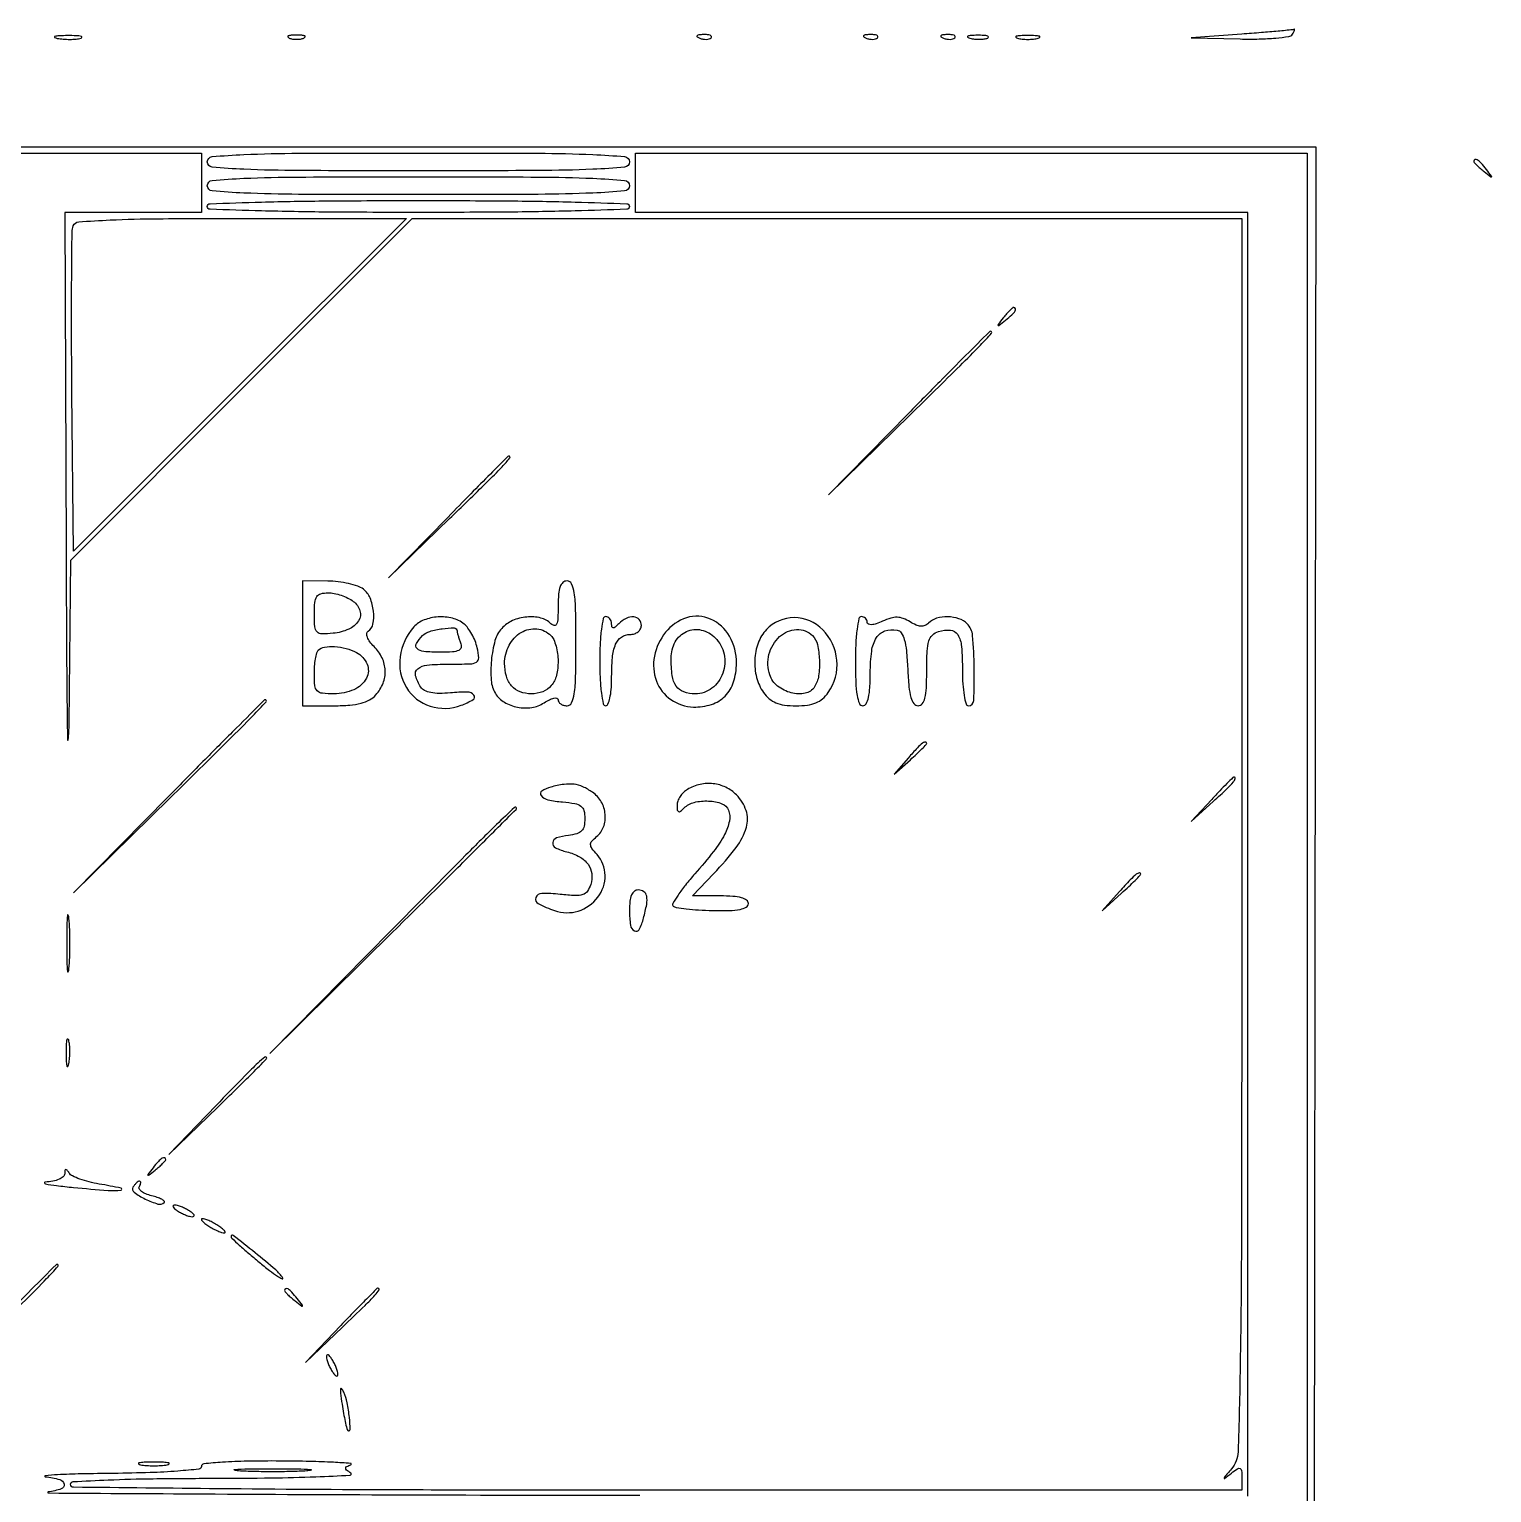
# Model space of a CAD drawing. Extents: x 121 to 921, y 24 to 639.
# Drawn here: x 675.1 to 921, y 383.6 to 629.8 of the extents above; entities that cross this region are included whole.
import ezdxf

# ---------------------------------------------------------------- set-up
doc = ezdxf.new("R2010")
doc.units = 0

msp = doc.modelspace()

# ---------------------------------------------------------------- linework, layer by layer
for points in [[(679.761659, 628.292739, 0.028254), (680.754739, 628.159391, 0.020511), (681.869594, 628.119272, 0.020826), (682.934218, 628.169017, 0.041951), (683.761659, 628.31292, 0.285845), (683.916221, 628.476221, 0.417468), (683.814362, 628.62839, 0.038992), (682.938425, 628.726931, 0.009782), (681.5, 628.747817, 0.008901), (680.071102, 628.715166, 0.053901), (679.339362, 628.605813, 0.67161), (679.319562, 628.45659, 0.082665)], [(718.75, 628.337719, 0.057986), (719.320008, 628.181385, 0.037979), (720, 628.12966, 0.037979), (720.679992, 628.181385, 0.057986), (721.25, 628.337719, 0.174857), (721.459382, 628.525001, 0.447206), (721.398438, 628.693942, 0.078554), (720.89144, 628.810911, 0.017491), (720, 628.842105, 0.017491), (719.10856, 628.810911, 0.078554), (718.601562, 628.693942, 0.447206), (718.540618, 628.525001, 0.174857)], [(787.8125, 628.316886, 0.051402), (788.359369, 628.160852, 0.05415), (788.916927, 628.123424, 0.060344), (789.402231, 628.202593, 0.126455), (789.729167, 628.395833, 0.296942), (789.77538, 628.614691, 0.208169), (789.592839, 628.799335, 0.077125), (789.112848, 628.910055, 0.028489), (788.416667, 628.921053, 0.018894), (787.670344, 628.862007, 0.168741), (787.37858, 628.720685, 0.470617), (787.395823, 628.538436, 0.054073)], [(815.8125, 628.316886, 0.051402), (816.359369, 628.160852, 0.05415), (816.916927, 628.123424, 0.060344), (817.402231, 628.202593, 0.126455), (817.729167, 628.395833, 0.296942), (817.77538, 628.614691, 0.208169), (817.592839, 628.799335, 0.077125), (817.112848, 628.910055, 0.028489), (816.416667, 628.921053, 0.018894), (815.670344, 628.862007, 0.168741), (815.37858, 628.720685, 0.470617), (815.395823, 628.538436, 0.054073)], [(828.8125, 628.316886, 0.051402), (829.359369, 628.160852, 0.05415), (829.916927, 628.123424, 0.060344), (830.402231, 628.202593, 0.126455), (830.729167, 628.395833, 0.296942), (830.77538, 628.614691, 0.208169), (830.592839, 628.799335, 0.077125), (830.112848, 628.910055, 0.028489), (829.416667, 628.921053, 0.018894), (828.670344, 628.862007, 0.168741), (828.37858, 628.720685, 0.470617), (828.395823, 628.538436, 0.054073)], [(833.269032, 628.307009, 0.037336), (834.036634, 628.167106, 0.029507), (834.880008, 628.127736, 0.030339), (835.671085, 628.185595, 0.06278), (836.269032, 628.344063, 0.31318), (836.386009, 628.52287, 0.333666), (836.257153, 628.684921, 0.052471), (835.580113, 628.787295, 0.014395), (834.5, 628.805051, 0.012823), (833.431793, 628.764444, 0.080377), (832.900903, 628.643467, 0.597527), (832.883358, 628.48334, 0.087174)], [(841.25, 628.310674, 0.039571), (842.047266, 628.168469, 0.024357), (843, 628.122029, 0.024357), (843.952734, 628.168469, 0.039571), (844.75, 628.310674, 0.161593), (845.00914, 628.478988, 0.542911), (844.957812, 628.633659, 0.052887), (844.251983, 628.740287, 0.011065), (843, 628.767997, 0.011065), (841.748017, 628.740287, 0.052887), (841.042188, 628.633659, 0.542911), (840.99086, 628.478988, 0.161593)], [(879, 629), (870.5, 628.372606), (878.690983, 628.186303, 0.0112), (881.91706, 628.185201, 0.017515), (884.688635, 628.343585, 0.013126), (886.900816, 628.606649, 0.221681), (887.5, 629, 0.013023), (887.716914, 629.372318, 0.034649), (887.845713, 629.651523, 0.113877), (887.86411, 629.785793, 0.553704), (887.809017, 629.813697, -0.112374), (887.549809, 629.728163, -0.000703), (885.093899, 629.497823, -0.002819), (882.280514, 629.25394, -0.001789)], [(776, 607.5, -0.388096), (775.191532, 606.615299, -0.01194), (769.833333, 606.260563, -0.009416), (760.664637, 606.046013, -0.001141), (740.5, 606, -0.001141), (720.335363, 606.046013, -0.009416), (711.166667, 606.260563, -0.01194), (705.808468, 606.615299, -0.388096), (705, 607.5, -0.388096), (705.808468, 608.384701, -0.01194), (711.166667, 608.739437, -0.009416), (720.335363, 608.953987, -0.001141), (740.5, 609, -0.001141), (760.664637, 608.953987, -0.009416), (769.833333, 608.739437, -0.01194), (775.191532, 608.384701, -0.388096)], [(918, 607.622445, 0.184603), (918.08115, 607.410139, 0.013803), (918.514063, 606.952641, 0.017649), (919.079598, 606.425681, 0.012436), (919.75, 605.872445, 0.001576), (920.879507, 604.99236, 0.377591), (921, 605, 0.377591), (921.00764, 605.120493, 0.001576), (920.127555, 606.25, 0.017685), (919.23668, 607.306759, 0.065617), (918.573889, 607.869516, 0.241985), (918.193395, 607.90695, 0.307699)], [(776, 603.5, -0.388096), (775.191532, 602.615299, -0.01194), (769.833333, 602.260563, -0.009416), (760.664637, 602.046013, -0.001141), (740.5, 602, -0.001141), (720.335363, 602.046013, -0.009416), (711.166667, 602.260563, -0.01194), (705.808468, 602.615299, -0.388096), (705, 603.5, -0.388096), (705.808468, 604.384701, -0.01194), (711.166667, 604.739437, -0.009416), (720.335363, 604.953987, -0.001141), (740.5, 605, -0.001141), (760.664637, 604.953987, -0.009416), (769.833333, 604.739437, -0.01194), (775.191532, 604.384701, -0.388096)], [(776, 600, -0.40435), (775.541355, 599.525588, -0.001408), (766.875, 599.257042, -0.005106), (755.869977, 599.059476, -0.001935), (740.5, 599, -0.001935), (725.130023, 599.059476, -0.005106), (714.125, 599.257042, -0.001408), (705.458645, 599.525588, -0.40435), (705, 600, -0.40435), (705.458645, 600.474412, -0.001408), (714.125, 600.742958, -0.005106), (725.130023, 600.940524, -0.001935), (740.5, 601, -0.001935), (755.869977, 600.940524, -0.005106), (766.875, 600.742958, -0.001408), (775.541355, 600.474412, -0.40435)], [(710.493303, 569.992484), (682.5, 541.984968), (682.233224, 568.727574, -0.00174), (682.166045, 579.069123, -0.002705), (682.187397, 587.986106, -0.000792), (682.260125, 595.731158, -0.089093), (682.451839, 596.73509, -0.29007), (683.366986, 597.416094, -0.007593), (688.670643, 597.734246, -0.00923), (696.701569, 597.945274, -0.001953), (710.711918, 598), (738.486606, 598)], [(838.872445, 581.25, 0.001576), (837.99236, 580.120493, 0.377591), (838, 580, 0.377591), (838.120493, 579.99236, 0.001576), (839.25, 580.872445, 0.017685), (840.306759, 581.76332, 0.065617), (840.869516, 582.426111, 0.241985), (840.90695, 582.806605, 0.307699), (840.622445, 583, 0.184603), (840.410139, 582.91885, 0.013803), (839.952641, 582.485937, 0.017649), (839.425681, 581.920402, 0.012436)], [(822.986106, 565.25), (809.5, 551.5), (823.25, 564.986106, 0.000655), (831.608092, 573.205306, 0.006564), (835.051735, 576.690949, 0.010164), (836.883117, 578.673107, 0.646751), (836.736106, 579, 0.198779), (836.553842, 578.924558, 0.000128), (832.588188, 574.960938, 0.001506), (828.175873, 570.521961, 0.000916)], [(745.481238, 547.75), (735.5, 537.5), (745.75, 547.481238, 0.000944), (751.968595, 553.559692, 0.008931), (754.581974, 556.217101, 0.017713), (755.879734, 557.685579, 0.633634), (755.731238, 558, 0.198664), (755.546949, 557.923768, 0.000239), (752.609437, 554.989063, 0.002061), (749.327415, 551.679875, 0.00126)], [(721, 526.5), (721, 516), (726.345012, 516, 0.018565), (728.958651, 516.09708, 0.045352), (730.85679, 516.412943, 0.062114), (732.266776, 516.975463, 0.08308), (733.345012, 517.828741, 0.089812), (734.553404, 519.77157, 0.104171), (734.920539, 521.914404, 0.102623), (734.392842, 524.048198, 0.084809), (733.036475, 525.963525, -0.037237), (732.345072, 526.766366, -0.066093), (731.923721, 527.529421, -0.100534), (731.817217, 528.142023, -0.252405), (732.036475, 528.522542, 0.21178), (732.866315, 529.735962, 0.073377), (732.944294, 531.904463, 0.069693), (732.372266, 534.147448, 0.133949), (731.25, 535.607954, 0.079472), (730.288356, 536.12174, 0.027293), (728.765625, 536.555506, 0.026323), (727.005475, 536.858201, 0.027554), (725.25, 536.968197), (721, 537)], [(764, 532.8, -0.010632), (763.9549, 530.679231, -0.084697), (763.75, 529.725, -0.354686), (763.36133, 529.508307, -0.154285), (762.8, 529.8, 0.138674), (761.078797, 530.762334, 0.082199), (758.716244, 530.928429, 0.078811), (756.324498, 530.314816, 0.107106), (754.518624, 529.020579, 0.117704), (753.385903, 526.953216, 0.042691), (752.777835, 523.641254, 0.04265), (752.740879, 520.280938, 0.120408), (753.460776, 518.063466, 0.121377), (754.958284, 516.594875, 0.086383), (757.165689, 515.759616, 0.084583), (759.571043, 515.709973, 0.108399), (761.634979, 516.496485, -0.028874), (762.543008, 517.019174, -0.061453), (763.305275, 517.290383, -0.120024), (763.801799, 517.280536, -0.340309), (764, 517.023053, 0.145039), (764.115602, 516.632917, 0.099347), (764.440625, 516.300522, 0.083512), (764.926598, 516.076509, 0.06642), (765.5, 516, 0.292784), (766.270046, 516.493192, 0.072528), (766.714286, 518, 0.030643), (766.945394, 520.860051, 0.004841), (767, 526.5, 0.004841), (766.945394, 532.139949, 0.030643), (766.714286, 535, 0.072528), (766.270046, 536.506808, 0.292784), (765.5, 537, 0.181443), (764.80998, 536.741077, 0.128147), (764.339286, 536.05, 0.067181), (764.074824, 534.802278, 0.018678)], [(729.55887, 533.558569, -0.160837), (730.666953, 531.983646, -0.218309), (730.434892, 530.283946, -0.149731), (728.788353, 528.874479, -0.078044), (726.149151, 528.186642, -0.024872), (724.237201, 528.092027, -0.202936), (723.448955, 528.425963, -0.176224), (723.078516, 529.253759, -0.017979), (723, 531.436642, -0.0209), (723.082046, 533.398575, -0.123457), (723.411987, 534.364166, -0.188762), (724.083392, 534.846262, -0.062481), (725.30887, 535, -0.050794), (726.334297, 534.89556, -0.031006), (727.509717, 534.57658, -0.030868), (728.647196, 534.110738, -0.047113)], [(739.732899, 529.25, 0.151488), (737.418028, 524.239348, 0.170617), (738.498574, 519.065571, 0.182071), (742.485942, 515.927735, 0.169047), (747.699385, 516.075806, 0.040945), (749.720789, 517.040231, 0.471142), (749.845846, 517.799725, 0.217092), (748.745685, 518.298767, 0.023349), (745.880949, 518.160037, -0.023124), (744.014463, 518.06881, -0.048909), (742.573889, 518.206287, -0.06727), (741.532631, 518.559714, -0.136981), (740.896262, 519.133611, -0.071641), (740.035303, 521.052945, -0.296479), (740.390666, 522.210679, -0.154453), (741.947462, 522.850691, -0.020893), (745.519052, 523, 0.006325), (749.179406, 523.046308, 0.122574), (750.264153, 523.345624, 0.287571), (750.647733, 524.05178, 0.041494), (750.399112, 525.75, 0.03827), (750.039021, 526.894541, 0.03088), (749.486287, 528.059375, 0.031856), (748.837318, 529.075239, 0.066744), (748.18893, 529.75, 0.107278), (746.239524, 530.711704, 0.076051), (743.803058, 530.938336, 0.077181), (741.447262, 530.428532, 0.118082)], [(771, 523.5, 0.011522), (771.068623, 520.522473, 0.02162), (771.283333, 518.125, 0.018508), (771.590162, 516.332853, 0.354925), (772, 516, 0.308329), (772.38829, 516.264596, 0.037991), (772.70625, 517.29785, 0.034326), (772.927702, 518.72483, 0.021337), (773, 520.418213, -0.019799), (773.146919, 524.126936, -0.077589), (773.676663, 526.348783, -0.146648), (774.647501, 527.548981, -0.15099), (776.106989, 528, 0.077727), (776.830154, 528.113102, 0.090193), (777.443928, 528.440625, 0.100779), (777.854248, 528.927938, 0.125389), (778, 529.5, 0.179393), (777.632908, 530.490223, 0.198027), (776.725702, 530.950802, 0.136045), (775.457275, 530.704692, 0.081007), (774.2, 529.8, -0.018208), (773.578624, 529.222304, -0.180052), (773.25, 529.1, -0.354955), (773.056215, 529.257401, -0.051663), (773, 529.8, 0.081935), (772.924388, 530.25832, 0.092192), (772.70625, 530.6475, 0.100665), (772.381414, 530.907722, 0.119248), (772, 531, 0.354925), (771.590162, 530.667147, 0.018508), (771.283333, 528.875, 0.02162), (771.068623, 526.477527, 0.011522)], [(782.07258, 528.365141, 0.117456), (780.20861, 524.329384, 0.139808), (780.538432, 520.162066, 0.152441), (782.955918, 517.042979, 0.146145), (786.760799, 515.787738, 0.08506), (789.787551, 516.218245, 0.121383), (792.08777, 517.636703, 0.117784), (793.510641, 519.998912, 0.077066), (794, 523.154988, 0.127592), (792.822366, 527.694707, 0.164287), (789.652294, 530.574803, 0.179905), (785.615364, 530.800457, 0.152188)], [(799.038955, 528.811439, 0.099664), (797.646783, 526.54762, 0.076943), (797.072376, 523.700752, 0.075468), (797.382769, 520.759408, 0.08904), (798.556704, 518.222506, 0.063636), (799.509497, 517.175063, 0.079652), (800.630325, 516.493093, 0.0664), (802.067266, 516.118462, 0.030617), (804, 516, 0.030617), (805.932734, 516.118462, 0.0664), (807.369675, 516.493093, 0.079652), (808.490503, 517.175063, 0.063636), (809.443296, 518.222506, 0.177433), (810.885136, 523.646852, 0.172994), (808.502673, 528.787227, 0.198849), (803.714607, 530.820698, 0.21048)], [(814, 523.5, 0.009161), (814.064225, 519.994976, 0.032153), (814.291568, 517.750098, 0.053139), (814.668013, 516.397224, 0.30813), (815.25, 516.002956, 0.274165), (815.806426, 516.33464, 0.069117), (816.193395, 517.362533, 0.04149), (816.430148, 519.053458, 0.014045), (816.5, 521.539686, -0.032498), (816.738621, 525.207084, -0.10759), (817.550677, 527.471681, -0.174471), (818.966241, 528.585516, -0.123637), (821, 528.738704, -0.207331), (821.721931, 528.266012, -0.078243), (822.231369, 527.143516, -0.043521), (822.581054, 525.252871, -0.012057), (822.797717, 522.239957, 0.011275), (823.011241, 519.204408, 0.045194), (823.349924, 517.375414, 0.089931), (823.845961, 516.355855, 0.239056), (824.547717, 516, 0.232041), (825.239216, 516.339174, 0.105058), (825.688801, 517.271257, 0.048957), (825.93461, 518.987731, 0.011101), (826, 521.932612, -0.010821), (826.070866, 525.206559, -0.062883), (826.360533, 526.905397, -0.1286), (826.962064, 527.885901, -0.114848), (827.991051, 528.49716, -0.098611), (829.98006, 528.718336, -0.238403), (831.203594, 527.96158, -0.118377), (831.843159, 525.986469, -0.019377), (832, 521.940983, 0.015621), (832.071572, 519.650657, 0.026076), (832.292081, 517.735246, 0.024323), (832.60569, 516.301865, 0.338832), (833, 516, 0.402611), (833.913866, 516.878222, 0.013567), (833.983096, 522.354499, 0.016789), (833.72061, 527.811161, 0.177777), (832.8, 529.8, 0.118618), (831.419682, 530.644885, 0.07387), (829.538935, 530.95933, 0.074567), (827.66806, 530.713457, 0.127145), (826.317898, 529.917898, -0.095509), (825.699278, 529.499242, -0.117178), (825.013612, 529.380679, -0.088425), (824.201804, 529.578018, -0.035864), (823.191992, 530.112172, 0.047809), (822.055506, 530.679072, 0.086399), (821.038038, 530.879808, 0.078654), (819.948428, 530.732292, 0.034007), (818.574094, 530.215713, -0.025493), (817.521166, 529.799365, -0.062643), (816.707255, 529.633993, -0.121384), (816.198553, 529.719356, -0.299217), (816, 530.021439, 0.101275), (815.923579, 530.394864, 0.098444), (815.70625, 530.712548, 0.097402), (815.381671, 530.925374, 0.096846), (815, 531, 0.354925), (814.590162, 530.667147, 0.018508), (814.283333, 528.875, 0.02162), (814.068623, 526.477527, 0.011522)], [(747, 528.581787, 0.065182), (747.032484, 528.333672, 0.008575), (747.178303, 527.821775, 0.009838), (747.374575, 527.218074, 0.008099), (747.606989, 526.581787, -0.138026), (747.678881, 525.803317, -0.245804), (747.292102, 525.309338, -0.092826), (746.264171, 525.0585, -0.013557), (744.106989, 525, -0.021272), (741.400336, 525.115207, -0.172063), (740.285921, 525.620734, -0.346566), (740.169429, 526.466218, -0.06386), (741.2, 527.8, -0.125721), (742.408068, 528.516405, -0.037807), (744.514734, 528.964459, -0.036063), (746.499474, 529.087448, -0.411227)], [(762.8, 527.8, -0.093371), (763.261476, 527.124296, -0.035226), (763.6475, 526.041875, -0.033385), (763.911476, 524.774826, -0.034678), (764, 523.5, -0.059513), (763.715508, 521.118317, -0.11246), (762.858198, 519.395536, -0.129243), (761.436599, 518.363362, -0.093003), (759.5, 518, -0.091079), (757.604401, 518.348188, -0.122424), (756.175886, 519.340136, -0.112284), (755.297691, 520.960818, -0.068343), (755, 523.128571, -0.121084), (755.746335, 526.165263, -0.138168), (757.795154, 528.335671, -0.16114), (760.426695, 528.92435, -0.173187)], [(790.428571, 527.428571, -0.146724), (791.914509, 524.669549, -0.13702), (791.690916, 521.46611, -0.143942), (789.865925, 518.952265, -0.165725), (787.071805, 518, -0.08441), (785.118869, 518.332059, -0.161429), (783.872818, 519.29302, -0.115769), (783.196789, 521.071472, -0.033198), (783, 524.032097, -0.126737), (783.699553, 526.747631, -0.160789), (785.587733, 528.498519, -0.167545), (788.083861, 528.740985, -0.13843)], [(806.8, 527.8, -0.143807), (807.619913, 526.298242, -0.044106), (807.947829, 523.708123, -0.04456), (807.810297, 521.028623, -0.106566), (807.126181, 519.169924, -0.20499), (805.556893, 518.09306, -0.114794), (803.203739, 518.167337, -0.10315), (800.92424, 519.312986, -0.141745), (799.602618, 521.172503, -0.14871), (799.460529, 524.634127, -0.144076), (801.263361, 527.638879, -0.17535), (804.114968, 528.834544, -0.211903)], [(730.065741, 524.964816, -0.169482), (731.865082, 523.008504, -0.2298), (731.761288, 520.645883, -0.167323), (729.644031, 518.698762, -0.103363), (726.3, 518, -0.024971), (724.346184, 518.097637, -0.174376), (723.4975, 518.502525, -0.172466), (723.096115, 519.35778, -0.024312), (723, 521.333333, -0.018427), (723.048852, 522.658442, -0.022866), (723.195833, 523.883333, -0.022027), (723.407375, 524.879756, -0.13383), (723.666667, 525.333333, -0.156589), (724.712869, 525.871026, -0.05546), (726.414533, 525.961778, -0.051326), (728.328372, 525.652753, -0.057249)], [(698.488278, 500.75), (682.5, 484.5), (698.75, 500.488278, 0.000537), (708.63681, 510.236762, 0.005519), (712.673142, 514.314204, 0.007382), (714.885132, 516.667152, 0.651801), (714.738278, 517, 0.198818), (714.556943, 516.924927, 0.00009), (709.856881, 512.226562, 0.001263), (704.637347, 506.980592, 0.000767)], [(822.924314, 507.25), (820.5, 504.5), (823.25, 506.924314, 0.006223), (824.303915, 507.876984, 0.009492), (825.192188, 508.732156, 0.004632), (825.918342, 509.471891, 0.194102), (826, 509.674314, 0.426412), (825.773973, 509.891157, 0.157803), (825.311864, 509.720118, 0.038158), (824.422009, 508.901388, 0.007047)], [(762.75, 502.310674, 0.081602), (761.273446, 501.654021, 0.441837), (761.151536, 500.885947, 0.172196), (762.29447, 500.177212, 0.032874), (764.75, 499.810365, -0.020819), (766.831091, 499.550542, -0.119894), (767.843963, 499.116939, -0.175983), (768.343009, 498.354003, -0.05778), (768.5, 497, -0.052502), (768.366508, 495.73219, -0.141853), (767.943358, 494.94199, -0.130226), (767.136695, 494.460275, -0.041219), (765.75, 494.183578, 0.04854), (763.731738, 493.750102, 0.297671), (763.091555, 492.964235, 0.316125), (763.567562, 492.10806, 0.051322), (765.458982, 491.420939, -0.063082), (767.604342, 490.584136, -0.110728), (769.031722, 489.336123, -0.129885), (769.653183, 487.750149, -0.106011), (769.477707, 485.92976, -0.074513), (768.918622, 484.79012, -0.164404), (768.150555, 484.218177, -0.092438), (766.881154, 484.052442, -0.01443), (764.351046, 484.2639, 0.03022), (761.246253, 484.424931, 0.316749), (760.266835, 483.722599, 0.374146), (760.673207, 482.70769, 0.033566), (763.399787, 481.533018, 0.162002), (767.386288, 481.459369, 0.155844), (770.69623, 483.782326, 0.166598), (771.913387, 487.461477, 0.183233), (770.549728, 490.945052, -0.023343), (769.68333, 491.997189, -0.155615), (769.463939, 492.630555, -0.190035), (769.674251, 493.20512, -0.037916), (770.474772, 493.979062, 0.131154), (771.641665, 495.623106, 0.11287), (771.920613, 497.729813, 0.107621), (771.253677, 499.829464, 0.10989), (769.777494, 501.443296, 0.045689), (768.171875, 502.361967, 0.076543), (766.678738, 502.784212, 0.06701), (764.991807, 502.765631, 0.027701)], [(785.75, 501.919901, 0.063047), (785.080646, 501.407518, 0.052868), (784.514063, 500.715255, 0.055071), (784.128657, 499.956951, 0.090292), (784, 499.25031, 0.029634), (784.047345, 498.452175, 0.280341), (784.25, 498.193815, 0.264808), (784.583441, 498.247193, 0.027239), (785.2, 498.8, -0.138703), (786.884226, 499.741536, -0.07082), (789.316228, 499.967629, -0.074768), (791.560731, 499.5174, -0.217633), (792.662844, 498.43623, -0.144711), (792.808648, 496.593984, -0.069473), (791.99449, 494.343842, -0.044481), (790.148727, 491.494367, -0.015208), (786.996242, 487.706559, 0.012632), (785.413769, 485.824959, 0.020547), (784.179118, 484.141913, 0.015655), (783.306122, 482.751056, 0.341019), (783.363856, 482.302811, 0.160414), (783.854115, 482.055451, 0.00907), (785.56118, 481.830497, 0.013162), (787.639105, 481.650176, 0.009218), (789.987081, 481.551962, 0.011501), (792.824006, 481.55092, 0.041759), (794.615715, 481.741745, 0.07876), (795.651877, 482.116185, 0.273217), (796, 482.70571, 0.244685), (795.70323, 483.275834, 0.085798), (794.841597, 483.681198, 0.04982), (793.401657, 483.926894, 0.017363), (791.297052, 484), (786.594104, 484), (790.17882, 487.75, 0.027344), (793.968813, 492.175542, 0.093457), (795.668295, 495.544994, 0.150636), (795.616714, 498.370959, 0.117568), (794, 501, 0.084102), (792.208173, 502.27269, 0.084887), (790.102887, 502.879013, 0.083228), (787.880187, 502.756575, 0.076727)], [(873.946167, 500.25), (870.5, 496.5), (874.25, 499.946167, 0.004068), (876.505211, 502.052752, 0.026699), (877.568348, 503.17594, 0.102567), (877.881757, 503.749449, 0.503731), (877.696167, 504, 0.196596), (877.49958, 503.919596, 0.00223), (876.469273, 502.898438, 0.006442), (875.289043, 501.687395, 0.004107)], [(735.990852, 478.25), (715.5, 457.5), (736.25, 477.990852, 0.000592), (744.206125, 485.866249, 0.000979), (750.904688, 492.538641, 0.000054), (756.925376, 498.560639, 0.198856), (757, 498.740852, 0.657058), (756.659758, 498.887986, 0.004606), (753.635115, 495.991842, 0.004289), (748.49222, 490.889017, 0.000404)], [(858.437091, 484.75), (855.5, 481.5), (858.75, 484.437091, 0.004953), (859.995657, 485.585435, 0.007681), (861.045313, 486.603329, 0.003116), (861.918954, 487.487928, 0.195675), (862, 487.687091, 0.469811), (861.760705, 487.885551, 0.126516), (861.245213, 487.644302, 0.031436), (860.239026, 486.702672, 0.005203)], [(776, 481.5, 0.034951), (776.170541, 479.063296, 0.240918), (776.83907, 478.112002, 0.417702), (777.64414, 478.366296, 0.052966), (778.369714, 480.25, 0.019876), (778.896228, 482.581616, 0.09111), (778.897093, 483.963155, 0.196376), (778.42078, 484.708057, 0.154735), (777.5, 485, 0.164293), (776.830552, 484.773926, 0.129352), (776.357143, 484.166667, 0.075863), (776.081893, 483.104033, 0.025511)], [(681.349414, 476, 0.003751), (681.372277, 472.952816, 0.018707), (681.461859, 471.245313, 0.76997), (681.592873, 471.223005, 0.084525), (681.732205, 471.75, 0.014123), (681.851512, 473.684912, 0.008335), (681.890106, 476, 0.008335), (681.851512, 478.315088, 0.014123), (681.732205, 480.25, 0.084525), (681.592873, 480.776995, 0.76997), (681.461859, 480.754687, 0.018707), (681.372277, 479.047184, 0.003751)], [(681.252183, 457.5, 0.008901), (681.284834, 456.071102, 0.053901), (681.394187, 455.339362, 0.67161), (681.54341, 455.319562, 0.082665), (681.707261, 455.761659, 0.028254), (681.840609, 456.754739, 0.020511), (681.880728, 457.869594, 0.020826), (681.830983, 458.934218, 0.041951), (681.68708, 459.761659, 0.285845), (681.523779, 459.916221, 0.417468), (681.37161, 459.814362, 0.038992), (681.273069, 458.938425, 0.009782)], [(706.47654, 448.75), (698.5, 440.5), (706.75, 448.47654, 0.001604), (709.912967, 451.554356, 0.002609), (712.576563, 454.1903, 0.000381), (714.923053, 456.540372, 0.198516), (715, 456.72654, 0.618992), (714.696578, 456.877726, 0.026504), (713.516407, 455.885156, 0.011243), (711.331984, 453.74677, 0.001254)], [(695.872445, 438.25, 0.001576), (694.99236, 437.120493, 0.377591), (695, 437, 0.377591), (695.120493, 436.99236, 0.001576), (696.25, 437.872445, 0.012436), (696.920402, 438.425681, 0.017649), (697.485937, 438.952641, 0.013803), (697.91885, 439.410139, 0.184603), (698, 439.622445, 0.307699), (697.806605, 439.90695, 0.241985), (697.426111, 439.869516, 0.065617), (696.76332, 439.306759, 0.017685)], [(681.015313, 437.25, -0.218862), (680.778024, 436.750096, -0.073701), (680.072861, 436.31819, -0.055396), (679.025353, 436.003615, -0.034526), (677.75, 435.86013, 0.458546), (677.63117, 435.709494, 0.306758), (677.804688, 435.53662, 0.018287), (679.614554, 435.259977, 0.004943), (682.5, 434.955235, 0.004025), (688.320979, 434.445843, 0.052557), (690.487226, 434.501703, 0.842194), (690.500052, 434.821315, 0.011344), (686.817384, 435.523184, -0.020846), (685.110593, 435.882208, -0.025476), (683.552417, 436.364132, -0.025331), (682.310863, 436.891319, -0.136108), (681.765313, 437.372467, 0.023557), (681.411382, 437.863443, 0.271639), (681.198329, 437.94574, 0.330735), (681.054686, 437.797638, 0.029771)], [(692.498843, 434.998127, 0.392761), (692.669081, 434.135873, 0.043025), (694.560648, 432.998482, 0.040602), (696.700735, 432.158027, 0.276342), (697.756687, 432.423354, 0.426636), (697.751808, 432.654409, 0.063599), (697.328193, 432.954373, 0.040383), (696.593097, 433.272468, 0.020445), (695.62491, 433.558006, -0.035715), (694.663761, 433.873647, -0.064131), (693.94301, 434.283255, -0.100695), (693.560234, 434.715127, -0.276238), (693.565928, 435.106674, 0.039244), (693.742297, 435.449516, 0.084806), (693.808978, 435.737585, 0.16046), (693.759571, 435.923353, 0.253384), (693.618034, 436, 0.141418), (693.383621, 435.932346, 0.042074), (693.083022, 435.7057, 0.038504), (692.772658, 435.381555, 0.033297)], [(700, 431, 0.026766), (700.647707, 430.628962, 0.024204), (701.353125, 430.315379, 0.024967), (702.012663, 430.096832, 0.067616), (702.5, 430.030626, 0.190341), (702.732273, 430.122372, 0.335455), (702.765625, 430.315379, 0.102785), (702.514186, 430.625641, 0.027796), (702, 431, 0.026766), (701.352293, 431.371038, 0.024204), (700.646875, 431.684621, 0.024967), (699.987337, 431.903168, 0.067616), (699.5, 431.969374, 0.190341), (699.267727, 431.877628, 0.335455), (699.234375, 431.684621, 0.102785), (699.485814, 431.374359, 0.027796)], [(704, 429.570368, 0.205392), (704.108693, 429.316932, 0.023718), (704.5875, 428.902822, 0.025446), (705.233921, 428.446431, 0.018122), (706, 428, 0.018363), (706.767478, 427.624831, 0.03505), (707.4125, 427.390928, 0.048507), (707.867419, 427.307737, 0.439016), (708, 427.429632, 0.205392), (707.891307, 427.683068, 0.023718), (707.4125, 428.097178, 0.025446), (706.766079, 428.553569, 0.018122), (706, 429, 0.018363), (705.232522, 429.375169, 0.03505), (704.5875, 429.609072, 0.048507), (704.132581, 429.692263, 0.439016)], [(709, 426.704491, 0.206206), (709.124002, 426.4166, 0.003678), (710.381625, 425.244959, 0.008537), (711.900704, 423.897527, 0.005511), (713.703405, 422.386837, 0.006795), (715.462856, 420.984628, 0.016264), (716.814483, 420.005811, 0.036633), (717.576984, 419.568208, 0.749276), (717.689529, 419.693336, 0.077526), (716.503092, 421.078378, 0.007208), (713.029536, 423.964671, 0.003792), (709.359852, 426.879889, 0.625047)], [(665.486603, 407.75), (651.5, 393.5), (665.75, 407.486603, 0.000628), (674.413812, 416.011651, 0.006325), (677.976009, 419.615644, 0.009494), (679.883548, 421.671768, 0.647952), (679.736603, 422, 0.198789), (679.554549, 421.924642, 0.000119), (675.442014, 417.814062, 0.00145), (670.868249, 413.213687, 0.000882)], [(718, 417.622445, 0.184603), (718.08115, 417.410139, 0.013803), (718.514063, 416.952641, 0.017649), (719.079598, 416.425681, 0.012436), (719.75, 415.872445, 0.001576), (720.879507, 414.99236, 0.377591), (721, 415, 0.377591), (721.00764, 415.120493, 0.001576), (720.127555, 416.25, 0.017685), (719.23668, 417.306759, 0.065617), (718.573889, 417.869516, 0.241985), (718.193395, 417.90695, 0.307699)], [(727.468697, 411.75), (721.5, 405.5), (727.75, 411.468697, 0.001842), (731.526162, 415.101597, 0.015158), (733.188581, 416.813502, 0.043781), (733.876507, 417.712971, 0.591372), (733.718697, 418, 0.198184), (733.529557, 417.921966, 0.0007), (731.766721, 416.164062, 0.003552), (729.777178, 414.146053, 0.002203)], [(725.030626, 406.5, 0.067616), (725.096832, 406.012663, 0.024967), (725.315379, 405.353125, 0.024204), (725.628962, 404.647707, 0.026766), (726, 404, 0.027796), (726.374359, 403.485814, 0.102785), (726.684621, 403.234375, 0.335455), (726.877628, 403.267727, 0.190341), (726.969374, 403.5, 0.067616), (726.903168, 403.987337, 0.024967), (726.684621, 404.646875, 0.024204), (726.371038, 405.352293, 0.026766), (726, 406, 0.027796), (725.625641, 406.514186, 0.102785), (725.315379, 406.765625, 0.335455), (725.122372, 406.732273, 0.190341)], [(727.656249, 398.5, 0.006898), (727.916301, 396.937317, 0.009719), (728.194311, 395.552604, 0.006366), (728.462852, 394.407284, 0.120459), (728.63266, 394.083333, 0.689044), (729.004412, 394.2226, 0.027799), (728.903188, 396.249583, 0.023299), (728.521981, 398.73702, 0.056746), (727.953304, 400.5, 0.052205), (727.593758, 401.114051, 0.669598), (727.408771, 401.068136, 0.068523), (727.400929, 400.329499, 0.006223)], [(693.75, 388.294267, 0.029693), (694.774707, 388.159351, 0.017887), (696, 388.115502, 0.017887), (697.225293, 388.159351, 0.029693), (698.25, 388.294267, 0.142433), (698.560023, 388.453014, 0.611425), (698.517187, 388.600334, 0.039503), (697.61149, 388.701569, 0.008087), (696, 388.727636, 0.008087), (694.38851, 388.701569, 0.039503), (693.482813, 388.600334, 0.611425), (693.439977, 388.453014, 0.142433)], [(721.75, 387.261012, -0.009864), (719.132307, 387.148534, -0.005804), (716, 387.112174, -0.005804), (712.867693, 387.148534, -0.009864), (710.25, 387.261012, -0.061613), (709.551892, 387.39219, -0.829596), (709.567187, 387.51584, -0.013058), (711.876693, 387.600303, -0.002611), (716, 387.621831, -0.002611), (720.123307, 387.600303, -0.013058), (722.432813, 387.51584, -0.829596), (722.448108, 387.39219, -0.061613)]]:
    msp.add_lwpolyline(points, format="xyb", close=True)
for points in [[(891.245767, 378.500013), (891.5, 610.000027), (506.25, 610.000013), (121, 610)], [(880, 383), (880, 491), (880, 599), (828.5, 599), (777, 599), (777, 604), (777, 609), (833.5, 609), (890, 609), (890, 378.5)]]:
    msp.add_lwpolyline(points)
for points in [[(506.5, 609), (704, 609), (704, 604), (704, 599), (692.508171, 599), (681.016342, 599), (681.245954, 542.25, 0.000573), (681.351686, 521.885068, 0.002731), (681.489003, 510.248438, 0.950985), (681.622366, 510.244038, 0.018301), (681.750918, 513), (682.02627, 540.5), (710.752312, 569.245642), (739.478355, 597.991283), (809.240857, 597.972472), (879.00336, 597.95366), (878.990551, 493.793274, -0.000316), (878.942119, 429.643806, -0.003776), (878.720491, 404.85147, -0.00425), (878.361523, 390.490426, -0.169127), (877.238871, 387.583677, 0.000878), (876.059339, 386.188673, 0.180982), (876.000191, 386.02255, 0.615635), (876.075483, 385.986079, 0.001589), (877.25, 386.889678, -0.018572), (878.266467, 387.618109, -0.254767), (878.703498, 387.655672, -0.27502), (878.950006, 387.310995, -0.021022), (879, 386.122445), (879, 384), (780.5, 384, -0.000669), (737.223133, 384.057892, -0.001869), (706.875, 384.252538, -0.000198), (682.484864, 384.509801, -0.411012), (682, 385, -0.398722), (682.440065, 385.464114, -0.002834), (688.316328, 385.743521, -0.007381), (695.867612, 385.948077, -0.002922), (706.25, 386.015313, 0.003071), (715.793124, 386.079962, 0.006367), (723.240944, 386.27105, 0.003307), (729.04188, 386.532262, 0.731127), (729.136847, 386.894262, -0.022213), (728.426195, 387.390051, -0.233412), (728.273695, 387.69893, -0.275386), (728.436975, 387.972905, -0.029355), (729.136847, 388.300002, 0.794423), (729.103882, 388.517572, 0.006391), (726.207386, 388.706053, 0.007662), (722.240401, 388.852405, 0.003898), (717.25, 388.921053, 0.00569), (711.704295, 388.89099, 0.013151), (707.542763, 388.711513, 0.008253), (704.397695, 388.440662, 0.384526), (704, 388, -0.383982), (703.598478, 387.554249, -0.006456), (700.022491, 387.226506, -0.011697), (695.377405, 386.970339, -0.005212), (689.25, 386.839963, 0.002766), (683.799188, 386.75066, 0.006759), (679.7875, 386.608461, 0.016126), (677.750832, 386.442723, 0.888043), (677.75, 386.276604, -0.034467), (680.167877, 385.805641, -0.286649), (680.896493, 385.025383, -0.377638), (680.436725, 384.239432, -0.042272), (678.25, 383.716254, 0.924652), (678.262394, 383.544617, 0.00012), (706.34375, 383.378024, 0.000671), (738.728205, 383.237128, 0.000386), (777.75, 383.149832)], [(682.321632, 375.514609, -0.000063), (710.934375, 375.747678, -0.001251)], [(711.039062, 376.658966, 0.00029), (682.494049, 376.418875, 0.037999)]]:
    msp.add_lwpolyline(points, format="xyb")

doc.saveas('drawing.dxf')
